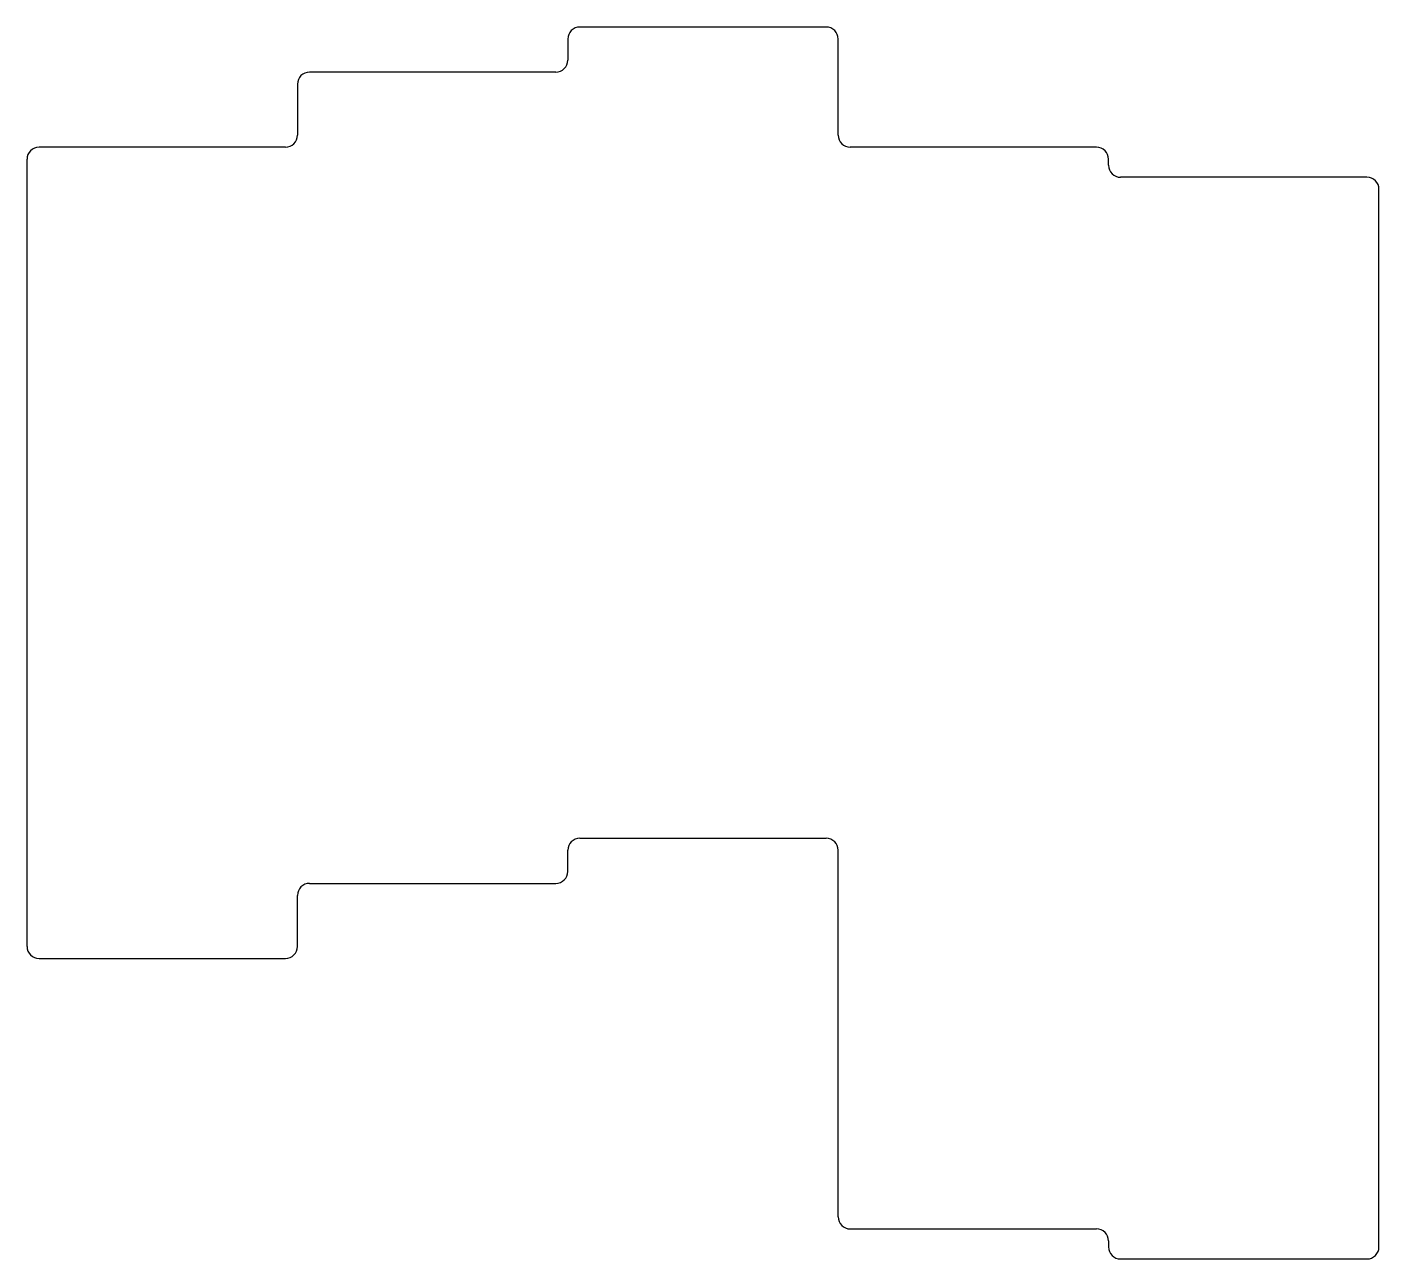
# Model space of a CAD drawing. Header units: millimetres. Extents: x 166 to 256, y -186 to -104.
import ezdxf

# ---------------------------------------------------------------- set-up
doc = ezdxf.new("R2010")
doc.units = ezdxf.units.MM

msp = doc.modelspace()

# ---------------------------------------------------------------- linework, layer by layer
for p, q in [((219.2, -104), (202.8, -104)), ((202, -104.8), (202, -106.2)), ((220, -111.2), (220, -104.8)), ((201.2, -107), (184.8, -107)), ((184, -107.8), (184, -111.2)), ((183.2, -112), (166.8, -112)), ((237.2, -112), (220.8, -112)), ((166, -165.2), (166, -112.8)), ((238, -113.2), (238, -112.8)), ((255.2, -114), (238.8, -114)), ((256, -185.2), (256, -114.8)), ((202.8, -158), (219.2, -158)), ((202, -160.2), (202, -158.8)), ((220, -183.2), (220, -158.8)), ((184.8, -161), (201.2, -161)), ((184, -165.2), (184, -161.8)), ((166.8, -166), (183.2, -166)), ((220.8, -184), (237.2, -184)), ((238, -184.8), (238, -185.2)), ((238.8, -186), (255.2, -186))]:
    msp.add_line(p, q)
for centre, start, end in [((202.8, -104.8), 90, 180), ((219.2, -104.8), 0, 90), ((201.2, -106.2), 270, 0), ((184.8, -107.8), 90, 180), ((183.2, -111.2), 270, 0), ((220.8, -111.2), 180, 270), ((166.8, -112.8), 90, 180), ((237.2, -112.8), 0, 90), ((238.8, -113.2), 180, 270), ((255.2, -114.8), 0, 90), ((202.8, -158.8), 90, 180), ((219.2, -158.8), 0, 90), ((201.2, -160.2), 270, 0), ((184.8, -161.8), 90, 180), ((166.8, -165.2), 180, 270), ((183.2, -165.2), 270, 0), ((220.8, -183.2), 180, 270), ((237.2, -184.8), 0, 90), ((238.8, -185.2), 180, 270), ((255.2, -185.2), 270, 0)]:
    msp.add_arc(centre, 0.8, start, end)

doc.saveas('drawing.dxf')
